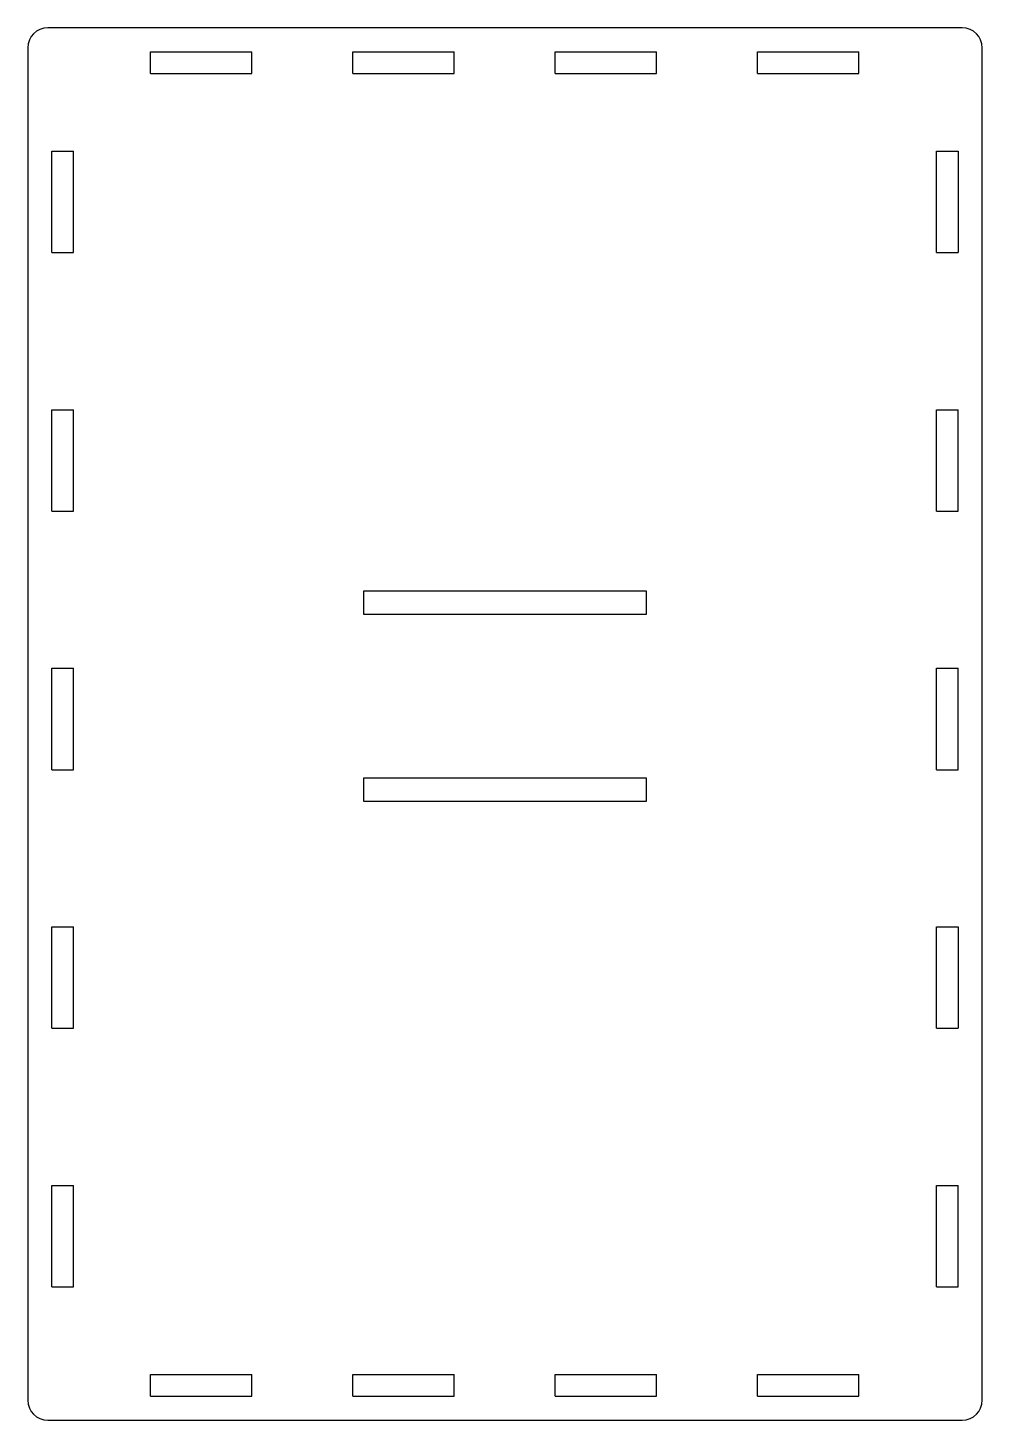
# Model space of a CAD drawing. Header units: millimetres. Extents: x 0 to 240, y 0 to 350.
import ezdxf

# ---------------------------------------------------------------- set-up
doc = ezdxf.new("R2010")
doc.units = ezdxf.units.MM

msp = doc.modelspace()

# ---------------------------------------------------------------- linework, layer by layer
at = {"color": 7, "linetype": 'Continuous', "lineweight": 25}
for p, q in [((235, 350), (5, 350)), ((0, 345), (0, 5)), ((30.84, 338.5), (30.84, 344)), ((30.84, 344), (56.34, 344)), ((56.34, 338.5), (56.34, 344)), ((81.73, 338.5), (81.73, 344)), ((81.73, 344), (107.23, 344)), ((107.23, 338.5), (107.23, 344)), ((132.61, 338.5), (132.61, 344)), ((132.61, 344), (158.11, 344)), ((158.11, 338.5), (158.11, 344)), ((183.5, 344), (209, 344)), ((183.5, 338.5), (183.5, 344)), ((209, 338.5), (209, 344)), ((240, 5), (240, 345)), ((30.84, 338.5), (56.34, 338.5)), ((81.73, 338.5), (107.23, 338.5)), ((132.61, 338.5), (158.11, 338.5)), ((183.5, 338.5), (209, 338.5)), ((6, 293.5), (6, 319)), ((6, 319), (11.5, 319)), ((11.5, 293.5), (11.5, 319)), ((228.5, 319), (234, 319)), ((228.5, 293.5), (228.5, 319)), ((234, 319), (234, 293.5)), ((6, 293.5), (11.5, 293.5)), ((228.5, 293.5), (234, 293.5)), ((6, 254), (11.5, 254)), ((6, 228.5), (6, 254)), ((11.5, 228.5), (11.5, 254)), ((228.5, 228.5), (228.5, 254)), ((228.5, 254), (234, 254)), ((234, 228.5), (234, 254)), ((6, 228.5), (11.5, 228.5)), ((228.5, 228.5), (234, 228.5)), ((84.5, 208.5), (155.5, 208.5)), ((84.5, 202.5), (84.5, 208.5)), ((155.5, 208.5), (155.5, 202.5)), ((155.5, 202.5), (84.5, 202.5)), ((6, 189), (11.5, 189)), ((6, 163.5), (6, 189)), ((11.5, 163.5), (11.5, 189)), ((228.5, 163.5), (228.5, 189)), ((228.5, 189), (234, 189)), ((234, 163.5), (234, 189)), ((6, 163.5), (11.5, 163.5)), ((84.5, 155.5), (84.5, 161.5)), ((84.5, 161.5), (155.5, 161.5)), ((155.5, 161.5), (155.5, 155.5)), ((228.5, 163.5), (234, 163.5)), ((155.5, 155.5), (84.5, 155.5)), ((6, 124), (11.5, 124)), ((6, 98.5), (6, 124)), ((11.5, 98.5), (11.5, 124)), ((228.5, 98.5), (228.5, 124)), ((228.5, 124), (234, 124)), ((234, 124), (234, 98.5)), ((6, 98.5), (11.5, 98.5)), ((228.5, 98.5), (234, 98.5)), ((6, 59), (11.5, 59)), ((6, 33.5), (6, 59)), ((11.5, 33.5), (11.5, 59)), ((228.5, 59), (234, 59)), ((228.5, 33.5), (228.5, 59)), ((234, 33.5), (234, 59)), ((6, 33.5), (11.5, 33.5)), ((228.5, 33.5), (234, 33.5)), ((30.84, 11.5), (56.34, 11.5)), ((30.84, 6), (30.84, 11.5)), ((56.34, 6), (56.34, 11.5)), ((81.73, 11.5), (107.23, 11.5)), ((81.73, 6), (81.73, 11.5)), ((107.23, 6), (107.23, 11.5)), ((132.61, 11.5), (158.11, 11.5)), ((132.61, 6), (132.61, 11.5)), ((158.11, 6), (158.11, 11.5)), ((183.5, 11.5), (209, 11.5)), ((183.5, 6), (183.5, 11.5)), ((209, 6), (209, 11.5)), ((30.84, 6), (56.34, 6)), ((81.73, 6), (107.23, 6)), ((132.61, 6), (158.11, 6)), ((183.5, 6), (209, 6)), ((5, 0), (235, 0))]:
    msp.add_line(p, q, dxfattribs=at)
for centre, start, end in [((5, 345), 90, 180), ((235, 345), 0, 90), ((5, 5), 180, 270), ((235, 5), 270, 0)]:
    msp.add_arc(centre, 5, start, end, dxfattribs=at)

doc.saveas('drawing.dxf')
